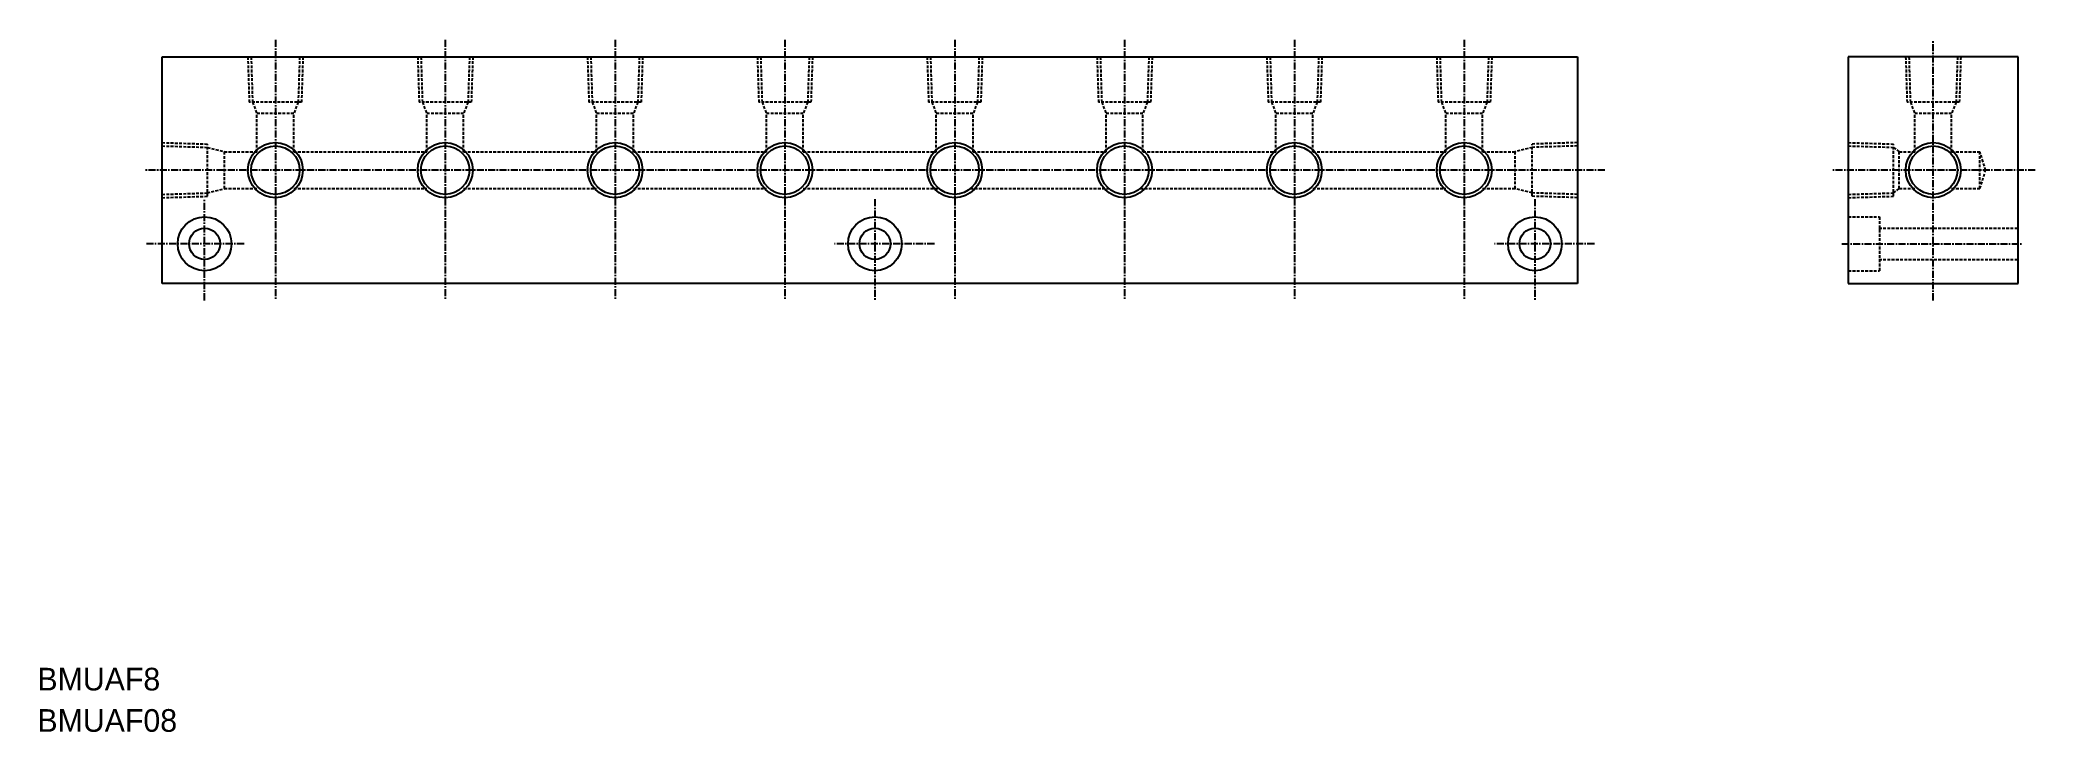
# Model space of a CAD drawing. Extents: x 1798 to 2150, y 11420 to 11543.
import ezdxf

# ---------------------------------------------------------------- set-up
doc = ezdxf.new("R2010")
doc.units = 0
doc.linetypes.add('CENTER', pattern=[2, 1.25, -0.25, 0.25, -0.25])
doc.linetypes.add('DASHED', pattern=[0.75, 0.5, -0.25])
doc.layers.get('0').update_dxf_attribs({"linetype": 'CONTINUOUS'})
doc.layers.add('CENTER', color=1, linetype='CENTER')

msp = doc.modelspace()

# ---------------------------------------------------------------- linework, layer by layer
at = {"color": 7, "linetype": 'CONTINUOUS'}
for p, q in [((1819.59, 11539.51), (2069.59, 11539.51)), ((1819.59, 11499.51), (1819.59, 11539.51)), ((2069.59, 11539.51), (2069.59, 11499.51)), ((2147.44, 11539.51), (2117.44, 11539.51)), ((2117.44, 11539.51), (2117.44, 11499.51)), ((2147.44, 11499.51), (2147.44, 11539.51)), ((2069.59, 11499.51), (1819.59, 11499.51)), ((2117.44, 11499.51), (2147.44, 11499.51))]:
    msp.add_line(p, q, dxfattribs=at)
at = {"color": 3, "linetype": 'DASHED'}
for p, q in [((1834.73, 11539.51), (1834.98, 11531.51)), ((1835.31, 11539.51), (1835.56, 11531.51)), ((1843.88, 11539.51), (1843.62, 11531.51)), ((1844.46, 11539.51), (1844.2, 11531.51)), ((1864.73, 11539.51), (1864.98, 11531.51)), ((1865.31, 11539.51), (1865.56, 11531.51)), ((1873.88, 11539.51), (1873.62, 11531.51)), ((1874.46, 11539.51), (1874.2, 11531.51)), ((1894.73, 11539.51), (1894.98, 11531.51)), ((1895.31, 11539.51), (1895.56, 11531.51)), ((1903.88, 11539.51), (1903.62, 11531.51)), ((1904.46, 11539.51), (1904.2, 11531.51)), ((1924.73, 11539.51), (1924.98, 11531.51)), ((1925.31, 11539.51), (1925.56, 11531.51)), ((1933.88, 11539.51), (1933.62, 11531.51)), ((1934.46, 11539.51), (1934.2, 11531.51)), ((1954.73, 11539.51), (1954.98, 11531.51)), ((1955.31, 11539.51), (1955.56, 11531.51)), ((1963.88, 11539.51), (1963.62, 11531.51)), ((1964.46, 11539.51), (1964.2, 11531.51)), ((1984.73, 11539.51), (1984.98, 11531.51)), ((1985.31, 11539.51), (1985.56, 11531.51)), ((1993.88, 11539.51), (1993.62, 11531.51)), ((1994.46, 11539.51), (1994.2, 11531.51)), ((2014.73, 11539.51), (2014.98, 11531.51)), ((2015.31, 11539.51), (2015.56, 11531.51)), ((2023.88, 11539.51), (2023.62, 11531.51)), ((2024.46, 11539.51), (2024.2, 11531.51)), ((2044.73, 11539.51), (2044.98, 11531.51)), ((2045.31, 11539.51), (2045.56, 11531.51)), ((2053.88, 11539.51), (2053.62, 11531.51)), ((2054.46, 11539.51), (2054.2, 11531.51)), ((2127.57, 11539.51), (2127.82, 11531.51)), ((2128.15, 11539.51), (2128.4, 11531.51)), ((2136.72, 11539.51), (2136.47, 11531.51)), ((2137.3, 11539.51), (2137.05, 11531.51)), ((1844.2, 11531.51), (1834.98, 11531.51)), ((1835.56, 11531.51), (1836.34, 11529.51)), ((1836.34, 11522.76), (1836.34, 11529.51)), ((1842.84, 11529.51), (1836.34, 11529.51)), ((1843.62, 11531.51), (1842.84, 11529.51)), ((1842.84, 11522.76), (1842.84, 11529.51)), ((1874.2, 11531.51), (1864.98, 11531.51)), ((1865.56, 11531.51), (1866.34, 11529.51)), ((1872.84, 11529.51), (1866.34, 11529.51)), ((1866.34, 11522.76), (1866.34, 11529.51)), ((1873.62, 11531.51), (1872.84, 11529.51)), ((1872.84, 11522.76), (1872.84, 11529.51)), ((1904.2, 11531.51), (1894.98, 11531.51)), ((1895.56, 11531.51), (1896.34, 11529.51)), ((1902.84, 11529.51), (1896.34, 11529.51)), ((1896.34, 11522.76), (1896.34, 11529.51)), ((1903.62, 11531.51), (1902.84, 11529.51)), ((1902.84, 11522.76), (1902.84, 11529.51)), ((1934.2, 11531.51), (1924.98, 11531.51)), ((1925.56, 11531.51), (1926.34, 11529.51)), ((1926.34, 11522.76), (1926.34, 11529.51)), ((1932.84, 11529.51), (1926.34, 11529.51)), ((1933.62, 11531.51), (1932.84, 11529.51)), ((1932.84, 11522.76), (1932.84, 11529.51)), ((1964.2, 11531.51), (1954.98, 11531.51)), ((1955.56, 11531.51), (1956.34, 11529.51)), ((1956.34, 11522.76), (1956.34, 11529.51)), ((1962.84, 11529.51), (1956.34, 11529.51)), ((1963.62, 11531.51), (1962.84, 11529.51)), ((1962.84, 11522.76), (1962.84, 11529.51)), ((1994.2, 11531.51), (1984.98, 11531.51)), ((1985.56, 11531.51), (1986.34, 11529.51)), ((1986.34, 11522.76), (1986.34, 11529.51)), ((1992.84, 11529.51), (1986.34, 11529.51)), ((1993.62, 11531.51), (1992.84, 11529.51)), ((1992.84, 11522.76), (1992.84, 11529.51)), ((2024.2, 11531.51), (2014.98, 11531.51)), ((2015.56, 11531.51), (2016.34, 11529.51)), ((2022.84, 11529.51), (2016.34, 11529.51)), ((2016.34, 11522.76), (2016.34, 11529.51)), ((2023.62, 11531.51), (2022.84, 11529.51)), ((2022.84, 11522.76), (2022.84, 11529.51)), ((2054.2, 11531.51), (2044.98, 11531.51)), ((2045.56, 11531.51), (2046.34, 11529.51)), ((2046.34, 11522.76), (2046.34, 11529.51)), ((2052.84, 11529.51), (2046.34, 11529.51)), ((2053.62, 11531.51), (2052.84, 11529.51)), ((2052.84, 11522.76), (2052.84, 11529.51)), ((2137.05, 11531.51), (2127.82, 11531.51)), ((2128.4, 11531.51), (2129.19, 11529.51)), ((2135.69, 11529.51), (2129.19, 11529.51)), ((2129.19, 11522.76), (2129.19, 11529.51)), ((2136.47, 11531.51), (2135.69, 11529.51)), ((2135.69, 11522.76), (2135.69, 11529.51)), ((1819.59, 11524.37), (1827.59, 11524.12)), ((1819.59, 11523.79), (1827.59, 11523.54)), ((1827.59, 11514.9), (1827.59, 11524.12)), ((1827.59, 11523.54), (1830.59, 11522.76)), ((1830.59, 11522.76), (1836.34, 11522.76)), ((1830.59, 11516.26), (1830.59, 11522.76)), ((1842.84, 11522.76), (1866.34, 11522.76)), ((1872.84, 11522.76), (1896.34, 11522.76)), ((1902.84, 11522.76), (1926.34, 11522.76)), ((1932.84, 11522.76), (1956.34, 11522.76)), ((1962.84, 11522.76), (1986.34, 11522.76)), ((1992.84, 11522.76), (2016.34, 11522.76)), ((2022.84, 11522.76), (2046.34, 11522.76)), ((2052.84, 11522.76), (2058.59, 11522.76)), ((2061.59, 11523.54), (2058.59, 11522.76)), ((2058.59, 11516.26), (2058.59, 11522.76)), ((2069.59, 11524.37), (2061.59, 11524.12)), ((2061.59, 11514.9), (2061.59, 11524.12)), ((2069.59, 11523.79), (2061.59, 11523.54)), ((2117.44, 11524.37), (2125.44, 11524.12)), ((2117.44, 11523.79), (2125.44, 11523.54)), ((2125.44, 11514.9), (2125.44, 11524.12)), ((2125.44, 11523.54), (2126.44, 11522.76)), ((2126.44, 11516.26), (2126.44, 11522.76)), ((2126.44, 11522.76), (2129.19, 11522.76)), ((2135.69, 11522.76), (2140.69, 11522.76)), ((2141.69, 11519.51), (2140.69, 11522.76)), ((2140.69, 11516.26), (2140.69, 11522.76)), ((2140.69, 11516.26), (2141.69, 11519.51)), ((1819.59, 11515.23), (1827.59, 11515.48)), ((1819.59, 11514.65), (1827.59, 11514.9)), ((1827.59, 11515.48), (1830.59, 11516.26)), ((1830.59, 11516.26), (1836.34, 11516.26)), ((1842.84, 11516.26), (1866.34, 11516.26)), ((1872.84, 11516.26), (1896.34, 11516.26)), ((1902.84, 11516.26), (1926.34, 11516.26)), ((1932.84, 11516.26), (1956.8, 11516.26)), ((1962.38, 11516.26), (1986.8, 11516.26)), ((1992.38, 11516.26), (2016.34, 11516.26)), ((2022.84, 11516.26), (2046.34, 11516.26)), ((2052.84, 11516.26), (2058.59, 11516.26)), ((2061.59, 11515.48), (2058.59, 11516.26)), ((2069.59, 11515.23), (2061.59, 11515.48)), ((2069.59, 11514.65), (2061.59, 11514.9)), ((2117.44, 11515.23), (2125.44, 11515.48)), ((2117.44, 11514.65), (2125.44, 11514.9)), ((2125.44, 11515.48), (2126.44, 11516.26)), ((2126.44, 11516.26), (2129.19, 11516.26)), ((2135.69, 11516.26), (2140.69, 11516.26)), ((2117.44, 11511.26), (2122.94, 11511.26)), ((2122.94, 11511.26), (2122.94, 11501.76)), ((2122.84, 11509.26), (2147.44, 11509.26)), ((2122.84, 11503.76), (2147.44, 11503.76)), ((2117.44, 11501.76), (2122.94, 11501.76))]:
    msp.add_line(p, q, dxfattribs=at)
for p, q in [((1938.72, 11516.26), (1938.72, 11516.26)), ((1944.59, 11516.26), (1944.59, 11516.26)), ((1968.72, 11516.26), (1968.72, 11516.26)), ((1998.72, 11516.26), (1998.72, 11516.26))]:
    msp.add_line(p, q)
at = {"color": 3, "linetype": 'CONTINUOUS'}
for centre in [(1839.59, 11519.51), (1869.59, 11519.51), (1899.59, 11519.51), (1929.59, 11519.51), (1959.59, 11519.51), (1989.59, 11519.51), (2019.59, 11519.51), (2049.59, 11519.51), (2132.44, 11519.51)]:
    msp.add_circle(centre, 4.86, dxfattribs=at)
at = {"color": 7, "linetype": 'CONTINUOUS'}
for centre, radius in [((1839.59, 11519.51), 4.28), ((1869.59, 11519.51), 4.28), ((1899.59, 11519.51), 4.28), ((1929.59, 11519.51), 4.28), ((1959.59, 11519.51), 4.28), ((1989.59, 11519.51), 4.28), ((2019.59, 11519.51), 4.28), ((2049.59, 11519.51), 4.28), ((2132.44, 11519.51), 4.28), ((1827.09, 11506.51), 4.75), ((1945.5, 11506.51), 4.75), ((2062.09, 11506.51), 4.75), ((1827.09, 11506.51), 2.75), ((1945.5, 11506.51), 2.75), ((2062.09, 11506.51), 2.75)]:
    msp.add_circle(centre, radius, dxfattribs=at)
at = {"layer": 'CENTER', "color": 1, "linetype": 'CENTER'}
for p, q in [((1839.59, 11542.51), (1839.59, 11496.51)), ((1869.59, 11542.51), (1869.59, 11496.51)), ((1899.59, 11542.51), (1899.59, 11496.51)), ((1929.59, 11542.51), (1929.59, 11496.51)), ((1959.59, 11542.51), (1959.59, 11496.51)), ((1989.59, 11542.51), (1989.59, 11496.51)), ((2019.59, 11542.51), (2019.59, 11496.51)), ((2049.59, 11542.51), (2049.59, 11496.51)), ((2132.44, 11496.51), (2132.44, 11542.51)), ((2074.42, 11519.51), (1816.59, 11519.51)), ((2150.44, 11519.51), (2114.44, 11519.51)), ((1827.09, 11496.51), (1827.09, 11514.38)), ((1945.5, 11514.38), (1945.5, 11496.51)), ((2062.09, 11514.38), (2062.09, 11496.51)), ((1834.06, 11506.51), (1816.59, 11506.51)), ((1956, 11506.51), (1938.35, 11506.51)), ((2072.59, 11506.51), (2054.94, 11506.51)), ((2116.31, 11506.51), (2148.2, 11506.51))]:
    msp.add_line(p, q, dxfattribs=at)

# ---------------------------------------------------------------- texts
at = {"color": 7, "linetype": 'CONTINUOUS'}
for s, p in [('BMUAF8', (1797.56, 11427.63)), ('BMUAF08', (1797.56, 11420.33))]:
    msp.add_text(s, height=4, dxfattribs=at).set_placement(p)

doc.saveas('drawing.dxf')
